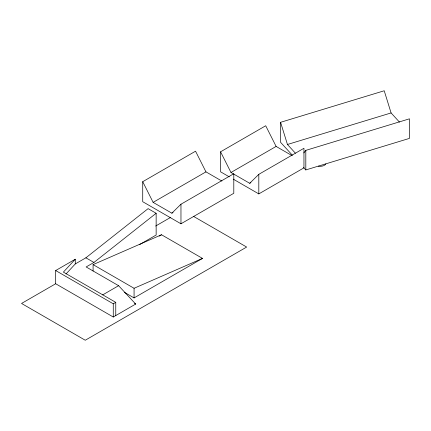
<?xml version="1.0" encoding="UTF-8"?>
<svg xmlns="http://www.w3.org/2000/svg" width="431" height="431" viewBox="0 0 431 431"><rect width="100%" height="100%" fill="white"/><g stroke="black" fill="none" stroke-linecap="round" stroke-linejoin="round"><path stroke-width="0.65" d="M303.807 152.919L305.811 150.371L409.45 118.821L409.45 138.389L305.811 169.938L303.553 167.476M66.024 273.96L75.28 263.934L75.28 259.225L63.379 272.117L115.761 302.357L115.761 315.567M142.72 181.699L153.129 202.365L171.867 213.183L180.966 204.219L233.796 173.72L233.796 193.287L180.966 223.786L142.72 201.708L142.72 181.699L195.55 151.2L205.959 171.867L221.857 181.042M292.013 155.596L276.115 146.421L265.706 125.755L220.57 151.814L230.978 172.481L249.716 183.299L258.81 174.334L303.952 148.275L303.952 167.842L258.81 193.902L233.316 179.177M75.28 263.934L85.888 257.808L148.102 208.636L156.146 213.28L156.146 235.035L139.364 244.722M193.374 216.292L246.656 247.055L85.257 340.237L21.55 303.456L55.669 283.754L113.267 317.006L135.69 304.06L118.6 285.694L86.135 266.951L93.931 262.452L156.146 213.28M153.129 202.365L205.959 171.867M55.669 283.754L55.669 270.544L75.28 259.225M230.978 172.481L276.115 146.421M171.867 213.183L173.025 212.515M155.65 226.033L170.751 217.316M249.716 183.299L250.869 182.631M159.201 236.091L161.517 234.755L202.5 258.411L134.068 297.918L124.257 292.256M102.653 294.901L118.6 285.694M55.669 270.544L113.267 303.796L115.761 302.357M93.091 271.045L93.091 264.618L161.517 234.755M93.091 264.618L134.068 288.28L202.5 258.411M292.293 155.144L280.581 142.316L280.581 122.312L384.226 90.763L391.089 112.938L399.478 122.118M280.581 122.312L287.45 144.487L391.089 112.938M229.26 176.839L220.57 171.818L220.57 151.814M85.888 257.808L93.931 262.452M134.52 303.392L135.69 304.06M287.45 144.487L295.391 153.183M305.811 150.371L305.811 169.938M258.81 174.334L258.81 193.902M180.966 204.219L180.966 223.786M134.068 288.28L134.068 297.918M113.267 303.796L113.267 317.006M325.831 163.925A5.953 3.437 0 0 1 318.39 166.194"/></g></svg>
